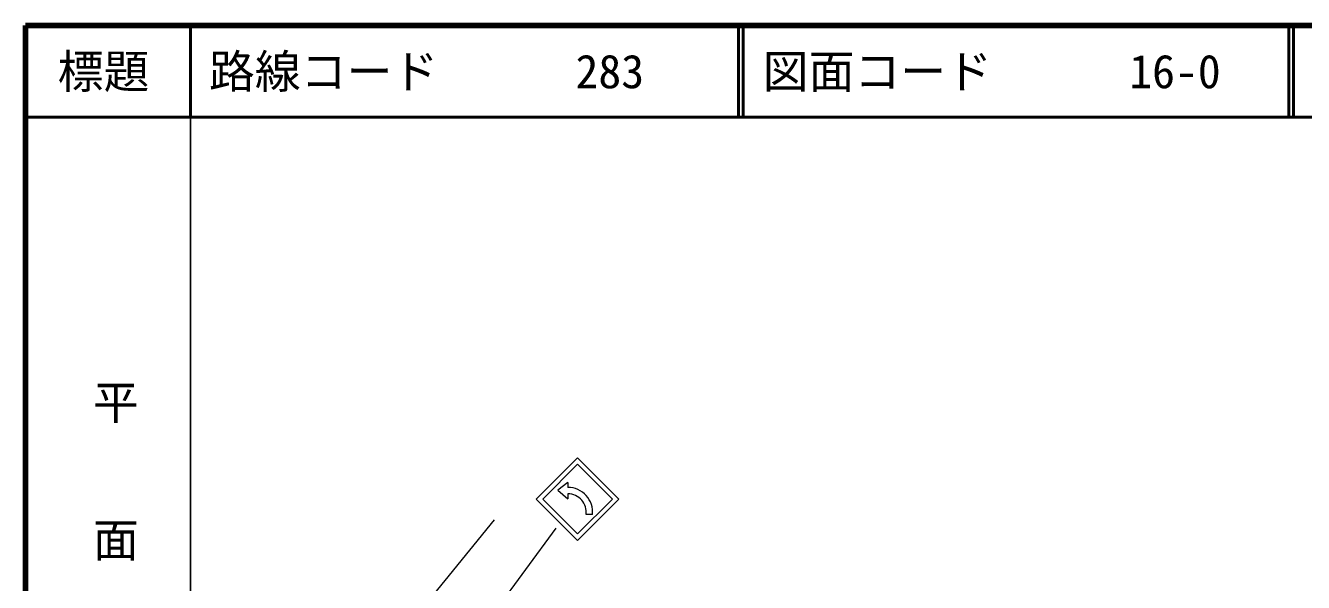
# Model space of a CAD drawing. Units: millimetres, scale not verified. Extents: x 40000 to 680000, y 20000 to 380000.
# Drawn here: x 40000 to 179342, y 319292 to 380000 of the extents above; entities that cross this region are included whole.
import ezdxf
from ezdxf.enums import TextEntityAlignment as Align

# ---------------------------------------------------------------- set-up
doc = ezdxf.new("R2010")
doc.units = ezdxf.units.MM
doc.header["$LTSCALE"] = 1000
for name, color, linetype, lineweight in [('M-TTL', 2, 'Continuous', 140), ('M-TTL-BAND', 7, 'Continuous', 25), ('M-TTL-LINE', 7, 'Continuous', 50), ('M-TTL-TXT', 7, 'Continuous', 13), ('M-WORK', 1, 'Continuous', 13)]:
    doc.layers.add(name, color=color, linetype=linetype, lineweight=lineweight)
doc.styles.add('@ＭＳ ゴシック', font='')
doc.styles.add('ＭＳ ゴシック', font='')
doc.styles.get('@ＭＳ ゴシック').set_extended_font_data('@MS Gothic')
doc.styles.get('ＭＳ ゴシック').set_extended_font_data('MS Gothic')

msp = doc.modelspace()

# ---------------------------------------------------------------- linework, layer by layer
at = {"layer": 'M-TTL'}
for p, q in [((40000, 380000), (40000, 20000)), ((680000, 380000), (40000, 380000))]:
    msp.add_line(p, q, dxfattribs=at)
at = {"layer": 'M-TTL-BAND'}
msp.add_line((58000, 370000), (58000, 20000), dxfattribs=at)
at = {"layer": 'M-TTL-LINE'}
for p, q in [((58000, 380000), (58000, 370000)), ((117750, 380000), (117750, 370000)), ((118250, 380000), (118250, 370000)), ((177750, 380000), (177750, 370000)), ((178250, 380000), (178250, 370000)), ((40000, 370000), (680000, 370000))]:
    msp.add_line(p, q, dxfattribs=at)
at = {"layer": 'M-WORK'}
for p, q in [((99147, 330199), (98022, 329362)), ((98022, 329362), (99147, 328404)), ((99147, 330199), (99147, 329646)), ((99147, 328946), (99147, 328404)), ((58422, 285907), (91134, 326123)), ((101821, 326696), (101116, 326696)), ((97840, 325204), (79588, 300484))]:
    msp.add_line(p, q, dxfattribs=at)
for points in [[(104690, 328378), (100190, 332878), (95690, 328378), (100190, 323878)], [(103983, 328378), (100190, 332171), (96398, 328378), (100190, 324586)]]:
    msp.add_lwpolyline(points, close=True, dxfattribs=at)
for radius, start, end in [(2679, 354.19043, 90.17412), (1979, 352.12421, 90.23571)]:
    msp.add_arc((99155, 326967), radius, start, end, dxfattribs=at)

# ---------------------------------------------------------------- texts
at = {"layer": 'M-TTL-BAND', "style": '@ＭＳ ゴシック'}
msp.add_text('平\u3000\u3000面\u3000\u3000図', height=3666, rotation=270, dxfattribs=at).set_placement((49777, 306475), align=Align.MIDDLE_RIGHT)
at = {"layer": 'M-TTL-TXT', "style": 'ＭＳ ゴシック'}
msp.add_text('標題', height=3666, dxfattribs=at).set_placement((48500, 375000), align=Align.MIDDLE_CENTER)
for s, p in [('路線コード      283', (60000, 375000)), ('図面コード      16-0', (120380, 375000))]:
    msp.add_text(s, height=3666, dxfattribs=at).set_placement(p, align=Align.MIDDLE_LEFT)

doc.saveas('drawing.dxf')
